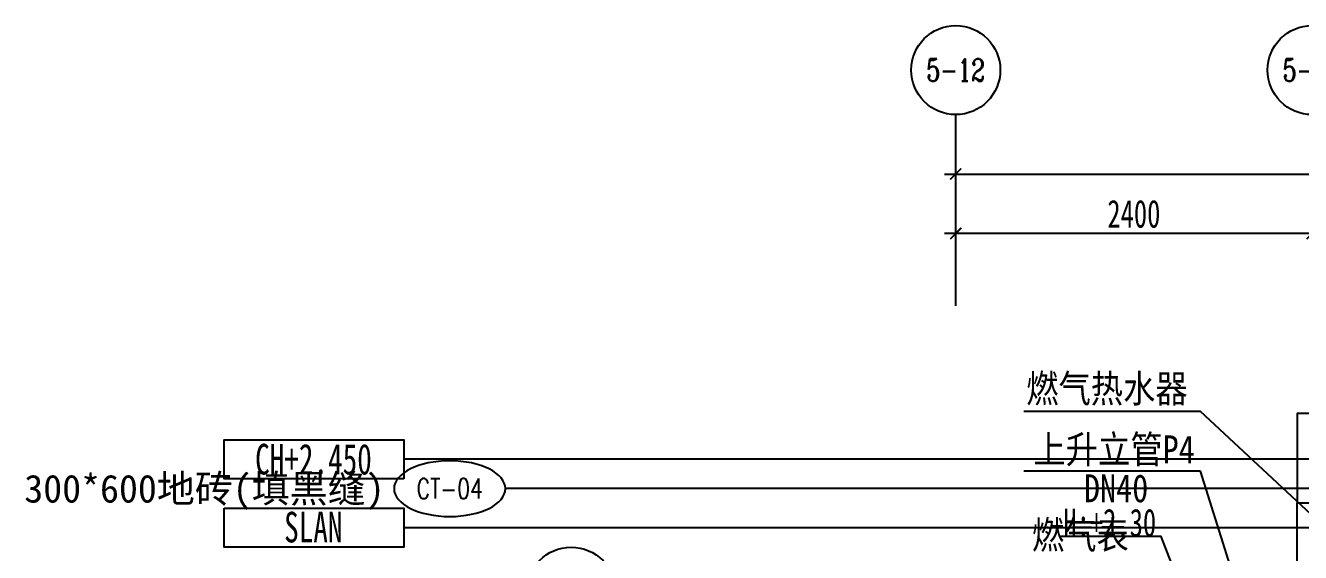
# Model space of a CAD drawing. Header units: millimetres. Extents: x -235126 to 312941, y -228449 to 114042.
# Drawn here: x -15916 to -7329, y -134772 to -131224 of the extents above; entities that cross this region are included whole.
import ezdxf
from ezdxf.enums import TextEntityAlignment as Align

# ---------------------------------------------------------------- set-up
doc = ezdxf.new("R2010")
doc.units = ezdxf.units.MM
doc.header["$LTSCALE"] = 800
doc.layers.get('DEFPOINTS').update_dxf_attribs({"color": 250})
for name, color, linetype in [('AXIS_TEXT', 7, 'Continuous'), ('DS-DIM尺寸', 1, 'Continuous'), ('EQUIP-插座', 3, 'Continuous'), ('FC-BHTACH1-地坪铺砌文字标注', 7, 'Continuous'), ('FF-TIXT-平面标注', 7, 'Continuous'), ('k景森a-看线', 1, 'Continuous'), ('RC-天花标高', 7, 'Continuous'), ('WALL', 4, 'Continuous')]:
    doc.layers.add(name, color=color, linetype=linetype)
doc.styles.add('_TCH_AXIS', font='COMPLEX', dxfattribs={"width": 0.8, "bigfont": 'HZTXT'})
doc.styles.add('COMPLEX', font='COMPLEX')
doc.styles.get("Standard").update_dxf_attribs({"font": 'arial.ttf'})
doc.styles.add('TXT', font='txt.shx')
doc.styles.add('宋-ZY', font='')
doc.styles.add('宋-图框', font='', dxfattribs={"width": 0.7})
doc.styles.get('宋-ZY').set_extended_font_data('SimSun')
doc.styles.get('宋-图框').set_extended_font_data('SimSun')
doc.dimstyles.new('1比75', dxfattribs={"dimscale": 75, "dimtxt": 2.5, "dimasz": 1, "dimexe": 1, "dimexo": 1.5, "dimgap": 0.5, "dimtad": 1, "dimdec": 0, "dimzin": 0, "dimdsep": 46, "dimtxsty": '宋-图框', "dimblk": 'ARCHTICK', "dimcen": 0.09, "dimdle": 1, "dimclrd": 8, "dimclre": 8, "dimclrt": 2, "dimadec": 0, "dimazin": 0, "dimtfac": 1, "dimtdec": 0, "dimtix": 1, "dimtmove": 2, "dimatfit": 3, "dimldrblk": 'DOT', "dimfxl": 1, "dimtolj": 1, "dimtzin": 0, "dimlwd": -1, "dimlwe": -1, "dimarcsym": 0})

# ---------------------------------------------------------------- blocks, each defined once
blk = doc.blocks.new('_AXISO')
blk.add_circle((0, 0), 0.5)
at = {"layer": 'AXIS_TEXT', "style": 'COMPLEX', "width": 1.041667}
blk.add_attdef('A', text='', height=0.56, dxfattribs=at).set_placement((-0.25, -0.28), (0.25, -0.28), align=Align.FIT)
blk = doc.blocks.new('_ArchTick')
at = {"color": 0, "linetype": 'ByBlock', "const_width": 0.15}
blk.add_lwpolyline([(-0.5, -0.5), (0.5, 0.5)], dxfattribs=at)
blk = doc.blocks.new('*D340')
at = {"layer": 'DEFPOINTS', "color": 0, "transparency": 16777216}
for p in [(3249.2, -132224), (-9650.8, -133224), (3249.2, -133224)]:
    blk.add_point(p, dxfattribs=at)
at = {"layer": 'DS-DIM尺寸', "color": 8, "transparency": 16777216}
for p, q in [((-9650.8, -133111.5), (-9650.8, -132149)), ((3249.2, -133111.5), (3249.2, -132149)), ((-9725.8, -132224), (3324.2, -132224))]:
    blk.add_line(p, q, dxfattribs=at)
at = {"layer": 'DS-DIM尺寸', "color": 8, "transparency": 16777216, "xscale": 75, "yscale": 75, "zscale": 75, "rotation": 180}
blk.add_blockref('_ArchTick', (-9650.8, -132224), dxfattribs=at)
at = {"layer": 'DS-DIM尺寸', "color": 8, "transparency": 16777216, "xscale": 75, "yscale": 75, "zscale": 75}
blk.add_blockref('_ArchTick', (3249.2, -132224), dxfattribs=at)
at = {"layer": 'DS-DIM尺寸', "color": 2, "transparency": 16777216, "insert": (-3200.8, -132092.8), "char_height": 187.5, "attachment_point": 5, "style": '宋-图框'}
blk.add_mtext('\\A1;12900', dxfattribs=at)
blk = doc.blocks.new('_Dot')
at = {"color": 0, "linetype": 'ByBlock', "lineweight": -2}
blk.add_line((-0.5, 0), (-1, 0), dxfattribs=at)
at = {"color": 0, "linetype": 'ByBlock', "const_width": 0.5}
blk.add_lwpolyline([(-0.25, 0, 1), (0.25, 0, 1)], format="xyb", close=True, dxfattribs=at)
blk = doc.blocks.new('*D341')
at = {"layer": 'DEFPOINTS', "color": 0, "transparency": 16777216}
for p in [(-9650.8, -132624), (-9650.8, -133224), (-7250.8, -133224)]:
    blk.add_point(p, dxfattribs=at)
at = {"layer": 'DS-DIM尺寸', "color": 8, "transparency": 16777216}
for p, q in [((-9650.8, -133111.5), (-9650.8, -132549)), ((-7250.8, -133111.5), (-7250.8, -132549)), ((-7175.8, -132624), (-9725.8, -132624))]:
    blk.add_line(p, q, dxfattribs=at)
at = {"layer": 'DS-DIM尺寸', "color": 8, "transparency": 16777216, "xscale": 75, "yscale": 75, "zscale": 75, "rotation": 180}
blk.add_blockref('_ArchTick', (-9650.8, -132624), dxfattribs=at)
at = {"layer": 'DS-DIM尺寸', "color": 8, "transparency": 16777216, "xscale": 75, "yscale": 75, "zscale": 75}
blk.add_blockref('_ArchTick', (-7250.8, -132624), dxfattribs=at)
at = {"layer": 'DS-DIM尺寸', "color": 2, "transparency": 16777216, "insert": (-8450.8, -132492.8), "char_height": 187.5, "attachment_point": 5, "style": '宋-图框'}
blk.add_mtext('\\A1;2400', dxfattribs=at)
blk = doc.blocks.new('MARK-ME-M1')
blk.add_ellipse((5, 0), major_axis=(5, 0), ratio=0.5)
at = {"color": 7, "style": '宋-ZY'}
blk.add_attdef('材料', text='', height=2.5, dxfattribs=at).set_placement((11.2, 0), align=Align.MIDDLE_LEFT)
blk.add_attdef('MA-XX', text='', height=1.88, dxfattribs=at).set_placement((5, 0), align=Align.MIDDLE_CENTER)
blk = doc.blocks.new('CH+-')
at = {"color": 2}
blk.add_lwpolyline([(16.13, -1.75), (0, -1.75), (0, 1.75), (16.13, 1.75)], close=True, dxfattribs=at)
at = {"color": 4, "ltscale": 2, "width": 0.7}
blk.add_attdef('CH+2.400', text='', height=3.5, dxfattribs=at).set_placement((8.17, 0.01), align=Align.MIDDLE_CENTER)

msp = doc.modelspace()

# ---------------------------------------------------------------- linework, layer by layer
at = {"layer": 'DS-DIM尺寸', "color": 8}
msp.add_line((-9650.8, -132224), (-9650.8, -131824), dxfattribs=at)
at = {"layer": 'EQUIP-插座', "color": 7}
msp.add_lwpolyline([(-8095.4, -135103.2), (-8266.8, -134664.5), (-8943.8, -134664.5)], dxfattribs=at)
at = {"layer": 'k景森a-看线'}
msp.add_lwpolyline([(-4350.8, -133836.6), (-7350.8, -133836.6), (-7350.8, -134436.6)], dxfattribs=at)
at = {"layer": 'WALL'}
for p, q in [((-7350.8, -135036.6), (-7350.8, -134436.6)), ((-7350.8, -134436.6), (-7150.8, -134436.6))]:
    msp.add_line(p, q, dxfattribs=at)

# ---------------------------------------------------------------- block references
at = {"layer": 'DS-DIM尺寸', "color": 8}
ref = msp.add_blockref('_AXISO', (-9650.8, -131524), dxfattribs=dict(at, xscale=600, yscale=600, zscale=600))
ref.add_attrib('A', '5-12', dxfattribs={"layer": 'AXIS_TEXT', "height": 149.81, "style": '_TCH_AXIS', "width": 0.733333}).set_placement((-9847, -131598.9), (-9454.6, -131598.9), align=Align.FIT)
ref = msp.add_blockref('_AXISO', (-7250.8, -131524), dxfattribs=dict(at, xscale=600, yscale=600, zscale=600))
ref.add_attrib('A', '5-14', dxfattribs={"layer": 'AXIS_TEXT', "height": 149.81, "style": '_TCH_AXIS', "width": 0.714286}).set_placement((-7447, -131598.9), (-7054.6, -131598.9), align=Align.FIT)
ref = msp.add_blockref('_AXISO', (-12240.5, -135036.6), dxfattribs=dict(at, xscale=600, yscale=600, zscale=600))
ref.add_attrib('A', '5-L', dxfattribs={"layer": 'AXIS_TEXT', "height": 125.62, "style": '_TCH_AXIS', "width": 1.098361}).set_placement((-12440.9, -135099.4), (-12040.1, -135099.4), align=Align.FIT)
at = {"layer": 'FC-BHTACH1-地坪铺砌文字标注'}
ref = msp.add_blockref('MARK-ME-M1', (-12683.8, -134341.9), dxfattribs=dict(at, xscale=-75, yscale=75, zscale=75))
ref.add_attrib('材料', '300*600地砖(填黑缝)', dxfattribs={"layer": '0', "color": 7, "height": 187.5, "style": '宋-ZY'}).set_placement((-15924.2, -134341.9), align=Align.MIDDLE_LEFT)
ref.add_attrib('MA-XX', 'CT-04', dxfattribs={"layer": '0', "color": 2, "height": 135, "style": 'TXT', "width": 0.75}).set_placement((-13058.8, -134341.9), align=Align.MIDDLE_CENTER)
at = {"layer": 'RC-天花标高'}
ref = msp.add_blockref('CH+-', (-14578.3, -134144), dxfattribs=dict(at, xscale=75, yscale=75, zscale=75))
ref.add_attrib('CH+2.400', 'CH+2.450', dxfattribs={"layer": '0', "color": 7, "ltscale": 2, "height": 206.25, "style": '宋-ZY', "width": 0.7}).set_placement((-13976.5, -134143.5), align=Align.MIDDLE_CENTER)
ref = msp.add_blockref('CH+-', (-13368.5, -134605), dxfattribs=dict(at, xscale=75, yscale=75, zscale=75, rotation=180))
ref.add_attrib('CH+2.400', 'SLAN', dxfattribs={"layer": '0', "color": 7, "ltscale": 2, "height": 206.25, "style": '宋-ZY', "width": 0.7}).set_placement((-13977.5, -134600.9), align=Align.MIDDLE_CENTER)

# ---------------------------------------------------------------- texts
at = {"layer": 'EQUIP-插座', "color": 7, "style": '宋-图框', "width": 0.7}
msp.add_text('H:+2.30', height=187.5, dxfattribs=at).set_placement((-8925.6, -134664.5))
at = {"layer": 'FF-TIXT-平面标注', "style": '宋-ZY', "width": 0.85}
for s, p in [('燃气热水器', (-8632.4, -133762)), ('上升立管P4', (-8583.9, -134171)), ('DN40', (-8570.5, -134433.2)), ('燃气表', (-8811.5, -134747.2))]:
    msp.add_text(s, height=187.5, rotation=360, dxfattribs=at).set_placement(p, align=Align.CENTER)

# ---------------------------------------------------------------- dimensions: what is measured, and where the dimension line sits
at = {"layer": 'DS-DIM尺寸', "color": 8}
for base, p1, p2, picture, middle in [((3249.2, -132224), (-9650.8, -133224), (3249.2, -133224), '*D340', (-3200.8, -132092.8)), ((-9650.8, -132624), (-7250.8, -133224), (-9650.8, -133224), '*D341', (-8450.8, -132492.8))]:
    dim = msp.add_linear_dim(base=base, p1=p1, p2=p2, dimstyle='1比75', override={"dimfxl": 2.5}, dxfattribs=at)
    dim.commit()
    dim.dimension.update_dxf_attribs({"geometry": picture, "text_midpoint": middle})

# ---------------------------------------------------------------- leaders
at = {"layer": 'FC-BHTACH1-地坪铺砌文字标注'}
msp.add_leader([(-6871.3, -134341.9), (-11359.6, -134341.9), (-12683.8, -134341.9)], dimstyle='1比75', override={"dimtad": 0, "dimfxl": 2.5}, dxfattribs=at)
at = {"layer": 'FF-TIXT-平面标注'}
for points in [[(-7002.4, -134752.9), (-8003.2, -133823.5), (-9192.6, -133823.5)], [(-7775.6, -134943.9), (-8003.2, -134223.2), (-9192.6, -134223.2)]]:
    msp.add_leader(points, dimstyle='1比75', override={"dimtad": 0}, dxfattribs=at)
at = {"layer": 'RC-天花标高'}
for points in [[(-6643.5, -134144), (-13368.5, -134144)], [(-6643.5, -134605), (-13368.5, -134605)]]:
    msp.add_leader(points, dimstyle='1比75', override={"dimgap": 0.5, "dimtad": 0}, dxfattribs=at)

doc.saveas('drawing.dxf')
